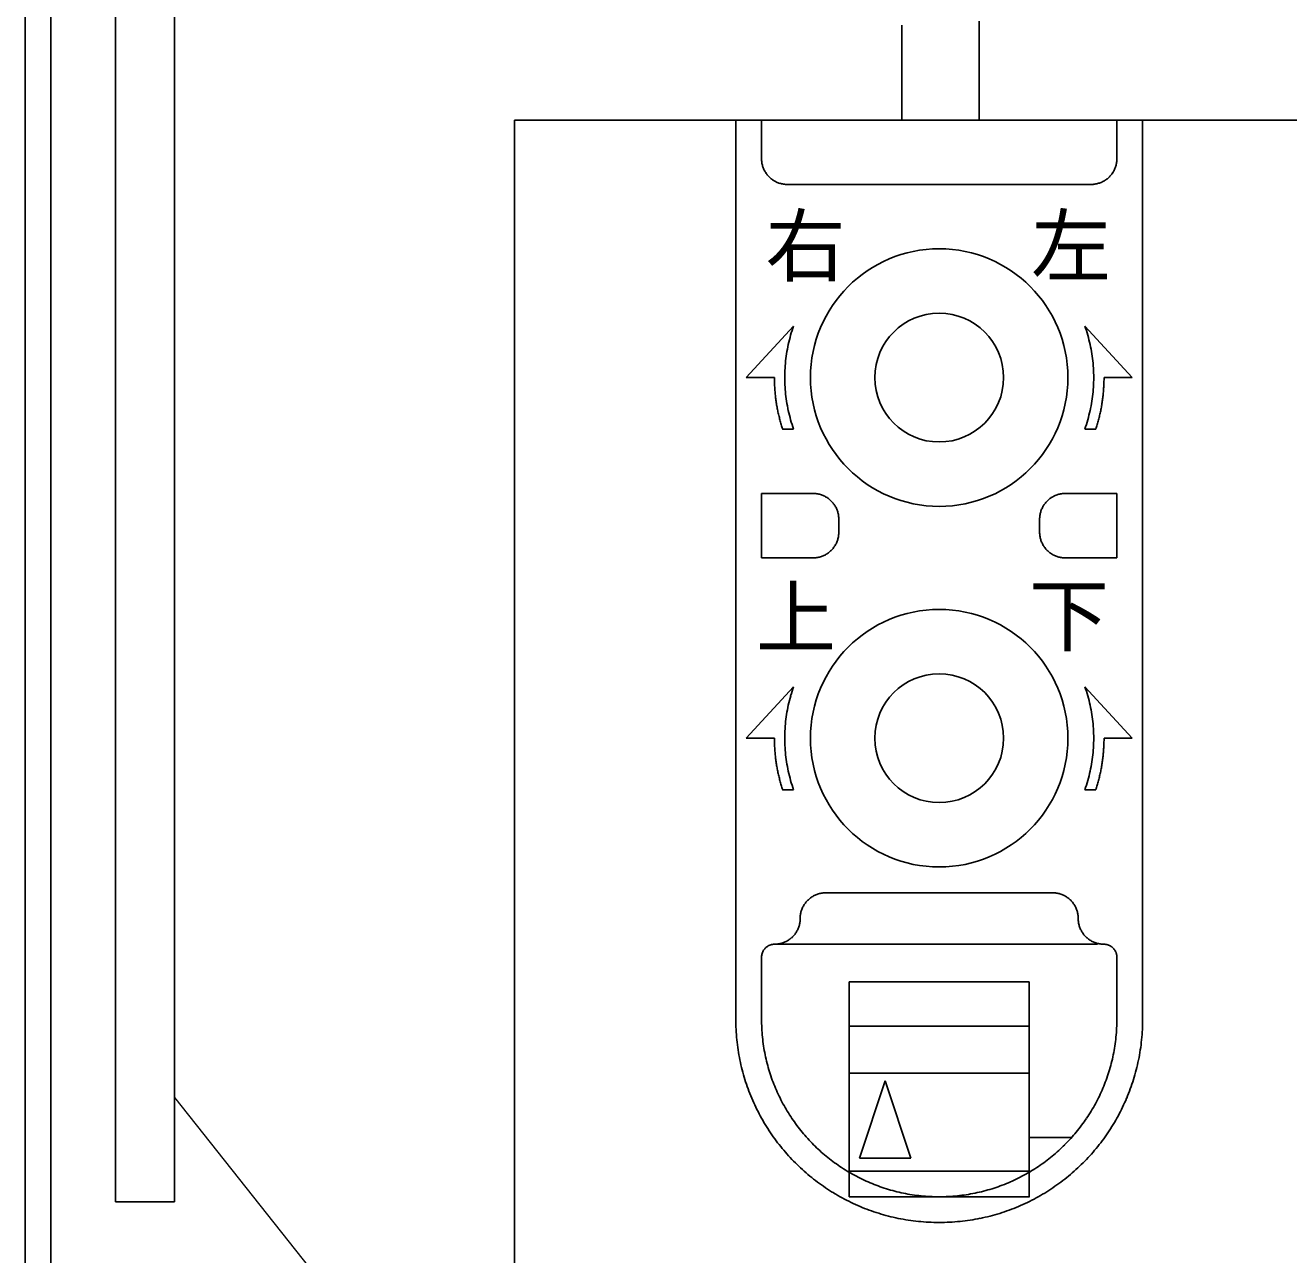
# Model space of a CAD drawing. Units: millimetres, scale not verified. Extents: x -800 to 800, y -560 to 560.
# Drawn here: x -464.79 to -415.73, y 340.15 to 387.88 of the extents above; entities that cross this region are included whole.
import ezdxf
from ezdxf.enums import TextEntityAlignment as Align

# ---------------------------------------------------------------- set-up
doc = ezdxf.new("R2010")
doc.units = ezdxf.units.MM
doc.header["$LTSCALE"] = 4
doc.layers.add('2-0', color=7, linetype='Continuous', lineweight=25)
doc.styles.add('ＭＳ ゴシック', font='')
doc.styles.get('ＭＳ ゴシック').set_extended_font_data('MS Gothic')

msp = doc.modelspace()

# ---------------------------------------------------------------- linework, layer by layer
at = {"layer": '2-0'}
for p, q in [((-464.794, 168.797), (-464.794, 413.703)), ((-463.795, 413.703), (-463.795, 168.797)), ((-461.295, 342.202), (-461.295, 392.202)), ((-458.996, 342.202), (-458.996, 389.905)), ((-430.749, 387.879), (-430.749, 384.202)), ((-427.751, 388.044), (-427.751, 384.202)), ((-445.796, 384.202), (-412.796, 384.202)), ((-445.796, 168.797), (-445.796, 384.202)), ((-437.201, 384.202), (-421.4, 384.202)), ((-437.201, 349.102), (-437.201, 384.202)), ((-436.2, 384.202), (-436.2, 382.704)), ((-422.401, 382.703), (-422.401, 384.201)), ((-421.4, 349.102), (-421.4, 384.202)), ((-435.201, 381.702), (-423.401, 381.702)), ((-436.8, 374.202), (-434.955, 376.203)), ((-421.801, 374.202), (-423.646, 376.203)), ((-436.8, 374.202), (-435.702, 374.202)), ((-421.801, 374.202), (-422.899, 374.202)), ((-435.381, 372.202), (-434.955, 372.202)), ((-423.22, 372.202), (-423.646, 372.202)), ((-436.2, 369.703), (-434.199, 369.703)), ((-436.2, 367.202), (-436.2, 369.702)), ((-424.399, 369.703), (-422.401, 369.703)), ((-422.401, 369.703), (-422.401, 367.203)), ((-433.2, 368.202), (-433.2, 368.701)), ((-425.4, 368.702), (-425.4, 368.202)), ((-436.2, 367.202), (-434.199, 367.202)), ((-424.399, 367.202), (-422.401, 367.202)), ((-436.8, 360.203), (-434.955, 362.203)), ((-421.801, 360.203), (-423.646, 362.203)), ((-436.8, 360.203), (-435.702, 360.203)), ((-421.801, 360.203), (-422.899, 360.203)), ((-435.381, 358.203), (-434.955, 358.203)), ((-423.22, 358.203), (-423.646, 358.203)), ((-433.699, 354.202), (-424.901, 354.202)), ((-435.701, 352.202), (-423.151, 352.202)), ((-436.2, 349.102), (-436.2, 351.702)), ((-422.401, 351.702), (-422.401, 349.102)), ((-425.801, 350.749), (-432.801, 350.749)), ((-432.8, 349.018), (-425.8, 349.018)), ((-425.801, 347.203), (-432.801, 347.203)), ((-431.399, 346.901), (-432.4, 343.899)), ((-430.4, 343.9), (-431.399, 346.902)), ((-425.801, 344.702), (-424.158, 344.702)), ((-432.4, 343.9), (-430.4, 343.9)), ((-432.8, 343.394), (-425.8, 343.394)), ((-458.996, 342.202), (-461.295, 342.202)), ((-432.8, 342.402), (-425.8, 342.402))]:
    msp.add_line(p, q, dxfattribs=at)
for points in [[(-432.8, 342.402), (-432.8, 343.394), (-432.8, 350.749)], [(-425.801, 350.749), (-425.801, 343.394), (-425.801, 342.402)]]:
    msp.add_lwpolyline(points, dxfattribs=at)
at = {"layer": '2-0', "color": 4, "lineweight": 9}
msp.add_lwpolyline([(-458.996, 346.25), (-439.365, 321.483), (-419.617, 321.483)], dxfattribs=at)
at = {"layer": '2-0'}
for centre, radius in [((-429.3, 374.202), 4.999), ((-429.301, 374.202), 2.5), ((-429.3, 360.203), 4.999), ((-429.301, 360.203), 2.5)]:
    msp.add_circle(centre, radius, dxfattribs=at)
for centre, radius, start, end in [((-435.187, 382.703), 1.013, 179.9838, 188.3789), ((-435.202, 382.701), 0.998, 188.3902, 196.6992), ((-435.204, 382.7), 0.996, 196.7055, 204.89), ((-435.2, 382.702), 1, 204.8919, 212.9561), ((-423.399, 382.703), 1, 326.946, 335.0179), ((-423.394, 382.701), 0.994, 335.0199, 343.2238), ((-423.394, 382.701), 0.995, 343.2304, 351.5698), ((-423.408, 382.703), 1.008, 351.5815, 0.0156), ((-435.196, 382.704), 1.004, 212.9548, 220.9361), ((-435.196, 382.705), 1.005, 220.9333, 228.89), ((-435.198, 382.702), 1.002, 228.8872, 236.884), ((-435.201, 382.697), 0.996, 236.883, 244.9765), ((-435.203, 382.692), 0.991, 244.9789, 253.2034), ((-423.399, 382.696), 0.994, 286.7762, 294.9801), ((-423.401, 382.701), 1, 294.9821, 303.054), ((-423.404, 382.706), 1.006, 303.0526, 311.0308), ((-423.406, 382.708), 1.008, 311.0277, 318.9723), ((-423.404, 382.707), 1.006, 318.9692, 326.9474), ((-435.203, 382.694), 0.992, 253.2104, 261.565), ((-435.201, 382.709), 1.007, 261.5771, 270.0171), ((-423.401, 382.71), 1.008, 269.9844, 278.4185), ((-423.399, 382.697), 0.995, 278.4302, 286.7696), ((-429.306, 374.201), 5.995, 160.4871, 164.0576), ((-429.295, 374.201), 5.995, 15.9424, 19.5129), ((-429.313, 374.202), 5.987, 167.6157, 171.1625), ((-429.311, 374.202), 5.989, 164.0579, 167.6156), ((-429.29, 374.202), 5.989, 12.3844, 15.9421), ((-429.288, 374.202), 5.987, 8.8375, 12.3843), ((-429.313, 374.203), 5.987, 171.1626, 174.701), ((-429.288, 374.203), 5.987, 5.299, 8.8374), ((-429.312, 374.202), 5.988, 174.701, 178.2343), ((-429.288, 374.202), 5.988, 1.7657, 5.299), ((-429.284, 374.202), 6.417, 179.9999, 181.6505), ((-429.29, 374.202), 6.41, 181.6504, 183.3019), ((-429.312, 374.202), 5.988, 178.2343, 181.7657), ((-429.312, 374.202), 5.988, 181.7657, 185.299), ((-429.288, 374.202), 5.988, 354.701, 358.2343), ((-429.289, 374.202), 5.988, 358.2343, 1.7657), ((-429.31, 374.202), 6.41, 356.6981, 358.3496), ((-429.316, 374.202), 6.417, 358.3496, 0.0001), ((-429.298, 374.202), 6.403, 183.3019, 184.9548), ((-429.305, 374.201), 6.396, 184.9548, 186.6097), ((-429.314, 374.2), 6.387, 186.6097, 188.2669), ((-429.313, 374.202), 5.987, 185.299, 188.8374), ((-429.288, 374.202), 5.987, 351.1626, 354.701), ((-429.287, 374.2), 6.387, 351.7331, 353.3903), ((-429.295, 374.201), 6.396, 353.3903, 355.0452), ((-429.303, 374.202), 6.403, 355.0452, 356.6981), ((-429.323, 374.199), 6.378, 188.2669, 189.9271), ((-429.333, 374.197), 6.368, 189.9271, 191.5906), ((-429.343, 374.195), 6.358, 191.5906, 193.2578), ((-429.313, 374.202), 5.987, 188.8375, 192.3843), ((-429.311, 374.203), 5.989, 192.3844, 195.9421), ((-429.29, 374.203), 5.989, 344.0578, 347.6156), ((-429.288, 374.202), 5.987, 347.6157, 351.1625), ((-429.258, 374.195), 6.358, 346.7422, 348.4094), ((-429.268, 374.197), 6.368, 348.4094, 350.0729), ((-429.277, 374.199), 6.378, 350.0729, 351.7331), ((-429.353, 374.193), 6.347, 193.2578, 194.9292), ((-429.363, 374.19), 6.337, 194.9292, 196.6052), ((-429.306, 374.204), 5.995, 195.9424, 199.5129), ((-429.295, 374.204), 5.995, 340.4871, 344.0576), ((-429.238, 374.19), 6.337, 343.3948, 345.0708), ((-429.248, 374.193), 6.347, 345.0708, 346.7422), ((-429.372, 374.187), 6.327, 196.6052, 198.2859), ((-429.229, 374.187), 6.327, 341.7141, 343.3948), ((-434.199, 368.697), 1.007, 81.5771, 90.0171), ((-434.197, 368.712), 0.992, 73.2104, 81.565), ((-434.197, 368.713), 0.991, 64.9789, 73.2034), ((-434.199, 368.708), 0.996, 56.883, 64.9765), ((-434.203, 368.703), 1.002, 48.8872, 56.884), ((-424.398, 368.704), 1.002, 123.1239, 131.1207), ((-424.402, 368.709), 0.996, 115.0314, 123.1249), ((-424.404, 368.714), 0.991, 106.8045, 115.029), ((-424.403, 368.712), 0.992, 98.4429, 106.7974), ((-424.401, 368.697), 1.007, 89.9908, 98.4307), ((-434.205, 368.701), 1.005, 40.9333, 48.89), ((-434.204, 368.701), 1.004, 32.9548, 40.9361), ((-434.2, 368.704), 1, 24.8919, 32.9561), ((-434.197, 368.705), 0.996, 16.7055, 24.89), ((-434.199, 368.705), 0.998, 8.3902, 16.6992), ((-424.402, 368.705), 0.998, 163.3087, 171.6177), ((-424.404, 368.706), 0.996, 155.1178, 163.3024), ((-424.4, 368.704), 1, 147.0518, 155.1159), ((-424.397, 368.702), 1.004, 139.0717, 147.053), ((-424.396, 368.701), 1.005, 131.1179, 139.0746), ((-434.213, 368.703), 1.013, 359.9838, 8.3789), ((-424.387, 368.703), 1.013, 171.629, 180.0241), ((-434.201, 368.201), 1.001, 343.3292, 351.6352), ((-434.22, 368.203), 1.019, 351.6468, 0.0188), ((-424.381, 368.204), 1.019, 179.989, 188.3611), ((-424.399, 368.201), 1.001, 188.3727, 196.6787), ((-434.202, 368.203), 1.002, 311.0551, 319.0338), ((-434.201, 368.202), 1.001, 319.0316, 327.0376), ((-434.198, 368.2), 0.998, 327.0371, 335.1228), ((-434.196, 368.199), 0.996, 335.1255, 343.3223), ((-424.404, 368.2), 0.996, 196.6856, 204.8824), ((-424.402, 368.201), 0.998, 204.885, 212.9708), ((-424.4, 368.203), 1.001, 212.9702, 220.9763), ((-424.399, 368.203), 1.002, 220.974, 228.9528), ((-434.199, 368.214), 1.012, 269.9821, 278.3849), ((-434.197, 368.197), 0.995, 278.3966, 286.7265), ((-434.196, 368.194), 0.991, 286.7334, 294.9474), ((-434.197, 368.197), 0.995, 294.95, 303.0466), ((-434.2, 368.201), 0.999, 303.046, 311.0573), ((-424.401, 368.201), 0.999, 228.9505, 236.9618), ((-424.403, 368.197), 0.995, 236.9612, 245.0579), ((-424.405, 368.194), 0.991, 245.0605, 253.2745), ((-424.404, 368.198), 0.995, 253.2814, 261.6113), ((-424.401, 368.215), 1.012, 261.623, 270.0258), ((-429.336, 360.207), 5.963, 160.4564, 164.0411), ((-429.264, 360.207), 5.963, 15.9589, 19.5436), ((-429.331, 360.206), 5.968, 164.0413, 167.6086), ((-429.269, 360.206), 5.968, 12.3914, 15.9587), ((-429.324, 360.205), 5.976, 167.6086, 171.161), ((-429.276, 360.205), 5.976, 8.839, 12.3914), ((-429.311, 360.203), 5.989, 174.7018, 178.2351), ((-429.317, 360.203), 5.983, 171.161, 174.7019), ((-429.284, 360.203), 5.983, 5.2981, 8.839), ((-429.29, 360.203), 5.989, 1.7649, 5.2982), ((-429.284, 360.203), 6.417, 179.9999, 181.6505), ((-429.307, 360.203), 5.993, 178.235, 181.765), ((-429.293, 360.203), 5.993, 358.235, 1.765), ((-429.316, 360.203), 6.417, 358.3496, 0.0001), ((-429.29, 360.203), 6.41, 181.6504, 183.3019), ((-429.298, 360.202), 6.403, 183.3019, 184.9548), ((-429.306, 360.203), 5.994, 181.7649, 185.2961), ((-429.295, 360.203), 5.994, 354.7039, 358.2351), ((-429.303, 360.202), 6.403, 355.0452, 356.6981), ((-429.31, 360.203), 6.41, 356.6981, 358.3496), ((-429.305, 360.202), 6.396, 184.9548, 186.6097), ((-429.314, 360.201), 6.387, 186.6097, 188.2669), ((-429.323, 360.199), 6.378, 188.2669, 189.9271), ((-429.306, 360.203), 5.994, 185.296, 188.8327), ((-429.308, 360.202), 5.991, 188.8327, 192.3788), ((-429.292, 360.202), 5.991, 347.6212, 351.1673), ((-429.294, 360.203), 5.994, 351.1673, 354.704), ((-429.277, 360.199), 6.378, 350.0729, 351.7331), ((-429.287, 360.201), 6.387, 351.7331, 353.3903), ((-429.295, 360.202), 6.396, 353.3903, 355.0452), ((-429.333, 360.198), 6.368, 189.9271, 191.5906), ((-429.343, 360.196), 6.358, 191.5906, 193.2578), ((-429.353, 360.193), 6.347, 193.2578, 194.9292), ((-429.311, 360.202), 5.989, 192.3788, 195.9378), ((-429.29, 360.202), 5.989, 344.0621, 347.6212), ((-429.248, 360.193), 6.347, 345.0708, 346.7422), ((-429.258, 360.196), 6.358, 346.7422, 348.4094), ((-429.268, 360.198), 6.368, 348.4094, 350.0729), ((-429.363, 360.191), 6.337, 194.9292, 196.6052), ((-429.372, 360.188), 6.327, 196.6052, 198.2859), ((-429.311, 360.202), 5.989, 195.938, 199.5126), ((-429.289, 360.202), 5.989, 340.4874, 344.062), ((-429.229, 360.188), 6.327, 341.7141, 343.3948), ((-429.238, 360.191), 6.337, 343.3948, 345.0708), ((-433.7, 353.2), 1.002, 138.8872, 146.884), ((-433.698, 353.197), 1.005, 130.9333, 138.89), ((-433.698, 353.198), 1.004, 122.9548, 130.9361), ((-433.7, 353.202), 1, 114.8919, 122.9561), ((-433.702, 353.205), 0.996, 106.7055, 114.89), ((-433.702, 353.203), 0.998, 98.3902, 106.6992), ((-433.7, 353.189), 1.013, 89.9838, 98.3789), ((-424.901, 353.189), 1.013, 81.6211, 90.0162), ((-424.899, 353.203), 0.998, 73.3008, 81.6098), ((-424.898, 353.205), 0.996, 65.11, 73.2945), ((-424.9, 353.202), 1, 57.0439, 65.1081), ((-424.902, 353.198), 1.004, 49.0639, 57.0452), ((-424.903, 353.197), 1.005, 41.11, 49.0667), ((-424.9, 353.2), 1.002, 33.116, 41.1128), ((-433.693, 353.203), 1.007, 171.5771, 180.0171), ((-433.709, 353.205), 0.992, 163.2104, 171.565), ((-433.71, 353.205), 0.991, 154.9789, 163.2034), ((-433.705, 353.203), 0.996, 146.883, 154.9765), ((-424.895, 353.203), 0.996, 25.0235, 33.117), ((-424.891, 353.205), 0.991, 16.7966, 25.0211), ((-424.892, 353.205), 0.992, 8.435, 16.7896), ((-424.907, 353.203), 1.007, 359.9829, 8.4229), ((-435.695, 353.201), 0.995, 335.0935, 343.2869), ((-435.697, 353.201), 0.998, 343.2934, 351.6082), ((-435.712, 353.204), 1.013, 351.6195, 0.0165), ((-422.888, 353.204), 1.013, 179.9835, 188.3805), ((-422.903, 353.201), 0.998, 188.3918, 196.7066), ((-422.906, 353.201), 0.995, 196.7131, 204.9066), ((-435.699, 353.2), 0.998, 294.9673, 303.0609), ((-435.702, 353.204), 1.002, 303.0602, 311.0631), ((-435.703, 353.206), 1.005, 311.0606, 319.0272), ((-435.702, 353.205), 1.003, 319.0246, 327.0173), ((-435.698, 353.203), 0.999, 327.0162, 335.0914), ((-422.902, 353.203), 0.999, 204.9086, 212.9838), ((-422.898, 353.205), 1.003, 212.9827, 220.9754), ((-422.897, 353.206), 1.005, 220.9728, 228.9394), ((-422.899, 353.204), 1.002, 228.9369, 236.9398), ((-422.902, 353.2), 0.998, 236.9391, 245.0327), ((-435.703, 351.703), 0.497, 163.2346, 171.5636), ((-435.702, 351.703), 0.497, 155.0454, 163.2286), ((-435.699, 351.701), 0.501, 146.998, 155.0442), ((-435.697, 351.7), 0.504, 139.0471, 147), ((-435.696, 351.699), 0.505, 131.126, 139.0508), ((-435.697, 351.701), 0.503, 123.1612, 131.1296), ((-435.7, 351.704), 0.499, 115.0876, 123.163), ((-435.701, 351.708), 0.495, 106.8627, 115.0858), ((-435.702, 351.709), 0.494, 98.4814, 106.8561), ((-435.701, 351.703), 0.499, 89.9855, 98.4693), ((-435.701, 353.217), 1.014, 269.9817, 278.3927), ((-435.698, 353.2), 0.997, 278.4047, 286.7412), ((-435.697, 353.197), 0.994, 286.7483, 294.9646), ((-422.903, 353.197), 0.994, 245.0354, 253.2517), ((-422.902, 353.2), 0.997, 253.2588, 261.5953), ((-422.9, 353.217), 1.014, 261.6073, 270.0183), ((-422.9, 351.703), 0.499, 81.5307, 90.0145), ((-422.899, 351.709), 0.494, 73.1439, 81.5186), ((-422.899, 351.708), 0.495, 64.9142, 73.1373), ((-422.901, 351.704), 0.499, 56.837, 64.9124), ((-422.903, 351.701), 0.503, 48.8704, 56.8388), ((-422.904, 351.699), 0.505, 40.9492, 48.874), ((-422.904, 351.7), 0.504, 33, 40.9529), ((-422.901, 351.701), 0.501, 24.9558, 33.002), ((-422.898, 351.703), 0.497, 16.7714, 24.9546), ((-422.897, 351.703), 0.497, 8.4364, 16.7654), ((-435.698, 351.702), 0.502, 171.5749, 180.0136), ((-422.903, 351.702), 0.502, 359.9864, 8.4251), ((-429.175, 349.302), 8.026, 179.9975, 182.9004), ((-429.246, 349.299), 7.955, 182.901, 185.7989), ((-429.186, 349.302), 7.014, 179.9975, 182.8992), ((-429.248, 349.299), 6.952, 182.8998, 185.7963), ((-429.353, 349.3), 6.952, 354.2036, 357.1002), ((-429.415, 349.303), 7.014, 357.1008, 0.0024), ((-429.358, 349.299), 7.958, 354.2017, 357.0994), ((-429.43, 349.302), 8.031, 357.1, 0.0025), ((-429.298, 349.294), 7.903, 185.7995, 188.6888), ((-429.293, 349.295), 6.907, 185.7968, 188.6848), ((-429.308, 349.296), 6.907, 351.315, 354.2031), ((-429.305, 349.293), 7.905, 351.3117, 354.2011), ((-429.333, 349.288), 7.868, 188.6892, 191.5671), ((-429.323, 349.29), 6.876, 188.6853, 191.5618), ((-429.341, 349.286), 6.858, 191.5622, 194.4251), ((-429.259, 349.288), 6.858, 345.5745, 348.4375), ((-429.277, 349.291), 6.876, 348.4379, 351.3146), ((-429.269, 349.288), 7.869, 348.433, 351.3112), ((-429.353, 349.284), 7.847, 191.5675, 194.4318), ((-429.349, 349.285), 6.85, 194.4254, 197.2731), ((-429.251, 349.286), 6.849, 342.7263, 345.5742), ((-429.248, 349.284), 7.847, 345.5678, 348.4326), ((-429.362, 349.282), 7.838, 194.4321, 197.2811), ((-429.362, 349.282), 7.838, 197.2814, 200.1142), ((-429.349, 349.285), 6.85, 197.2733, 200.1049), ((-429.342, 349.287), 6.857, 200.1051, 202.9203), ((-429.258, 349.288), 6.856, 337.0787, 339.8941), ((-429.252, 349.286), 6.85, 339.8943, 342.7261), ((-429.238, 349.281), 7.837, 339.8837, 342.7174), ((-429.238, 349.281), 7.837, 342.7177, 345.5675), ((-429.355, 349.285), 7.846, 200.1144, 202.9308), ((-429.332, 349.291), 6.868, 202.9204, 205.7195), ((-429.268, 349.292), 6.867, 334.2792, 337.0786), ((-429.244, 349.284), 7.844, 337.0661, 339.8835), ((-429.343, 349.29), 7.858, 202.9309, 205.7312), ((-429.32, 349.297), 6.881, 205.7196, 208.5035), ((-429.307, 349.304), 6.896, 208.5035, 211.2734), ((-429.293, 349.305), 6.896, 328.7248, 331.495), ((-429.28, 349.298), 6.881, 331.495, 334.2791), ((-429.256, 349.288), 7.856, 334.2647, 337.066), ((-429.328, 349.297), 7.875, 205.7312, 208.5161), ((-429.313, 349.305), 7.892, 208.5161, 211.2869), ((-429.294, 349.312), 6.911, 211.2734, 214.0311), ((-429.283, 349.319), 6.924, 214.031, 216.7785), ((-429.317, 349.32), 6.924, 323.2191, 325.9669), ((-429.306, 349.313), 6.91, 325.9668, 328.7248), ((-429.285, 349.303), 7.889, 328.7067, 331.4786), ((-429.27, 349.295), 7.872, 331.4786, 334.2646), ((-429.298, 349.314), 7.909, 211.2869, 214.0454), ((-429.275, 349.326), 6.935, 216.7784, 219.5181), ((-429.325, 349.327), 6.934, 320.4792, 323.2192), ((-429.3, 349.312), 7.906, 325.9471, 328.7067), ((-429.285, 349.323), 7.925, 214.0453, 216.7935), ((-429.275, 349.33), 7.938, 216.7934, 219.5336), ((-429.269, 349.33), 6.942, 219.518, 222.2524), ((-429.267, 349.333), 6.946, 222.2522, 224.984), ((-429.334, 349.334), 6.945, 315.0128, 317.7448), ((-429.331, 349.331), 6.942, 317.7447, 320.4794), ((-429.323, 349.329), 7.935, 320.4569, 323.1981), ((-429.313, 349.321), 7.922, 323.1979, 325.9472), ((-429.268, 349.336), 7.947, 219.5334, 222.2682), ((-429.265, 349.339), 7.951, 222.2681, 225.0001), ((-429.267, 349.332), 6.945, 224.9839, 227.7158), ((-429.27, 349.329), 6.941, 227.7157, 230.4505), ((-429.275, 349.322), 6.932, 230.4504, 233.1909), ((-429.325, 349.324), 6.932, 306.8053, 309.5459), ((-429.33, 349.33), 6.941, 309.5458, 312.2809), ((-429.333, 349.333), 6.945, 312.2807, 315.0129), ((-429.334, 349.338), 7.949, 314.9887, 317.7215), ((-429.33, 349.334), 7.944, 317.7213, 320.457), ((-429.265, 349.339), 7.951, 224.9999, 227.7319), ((-429.282, 349.313), 6.92, 233.1908, 235.9394), ((-429.29, 349.301), 6.906, 235.9393, 238.6984), ((-429.311, 349.303), 6.907, 301.2976, 304.0567), ((-429.318, 349.315), 6.921, 304.0567, 306.8054), ((-429.334, 349.338), 7.949, 312.2562, 314.9889), ((-429.268, 349.336), 7.947, 227.7318, 230.4666), ((-429.274, 349.329), 7.938, 230.4664, 233.2066), ((-429.298, 349.288), 6.891, 238.6983, 241.4699), ((-429.306, 349.274), 6.875, 241.4699, 244.2557), ((-429.312, 349.261), 6.861, 244.2558, 247.057), ((-429.289, 349.264), 6.862, 292.939, 295.7402), ((-429.295, 349.276), 6.876, 295.7403, 298.526), ((-429.303, 349.29), 6.892, 298.526, 301.2976), ((-429.326, 349.328), 7.937, 306.7808, 309.5212), ((-429.331, 349.335), 7.945, 309.5211, 312.2563), ((-429.281, 349.319), 7.925, 233.2065, 235.9547), ((-429.29, 349.306), 7.909, 235.9546, 238.7131), ((-429.299, 349.291), 7.892, 238.7131, 241.4839), ((-429.317, 349.25), 6.849, 247.0572, 249.8747), ((-429.319, 349.244), 6.842, 249.8749, 252.7091), ((-429.319, 349.243), 6.841, 252.7093, 255.5598), ((-429.317, 349.251), 6.849, 255.5601, 258.4258), ((-429.314, 349.268), 6.867, 258.4262, 261.3057), ((-429.288, 349.272), 6.87, 278.6921, 281.5711), ((-429.284, 349.254), 6.851, 281.5715, 284.4368), ((-429.282, 349.246), 6.843, 284.4371, 287.2872), ((-429.282, 349.247), 6.844, 287.2874, 290.1213), ((-429.285, 349.253), 6.851, 290.1215, 292.9389), ((-429.301, 349.292), 7.893, 298.5037, 301.2743), ((-429.31, 349.306), 7.91, 301.2742, 304.0326), ((-429.318, 349.319), 7.924, 304.0326, 306.7808), ((-429.307, 349.276), 7.875, 241.4839, 244.2688), ((-429.314, 349.261), 7.858, 244.2688, 247.0691), ((-429.319, 349.249), 7.846, 247.0692, 249.8856), ((-429.309, 349.299), 6.898, 261.3062, 264.1972), ((-429.305, 349.344), 6.943, 264.1977, 267.0972), ((-429.302, 349.406), 7.005, 267.0978, 270.0025), ((-429.3, 349.411), 7.009, 269.9975, 272.9013), ((-429.297, 349.348), 6.946, 272.9019, 275.8008), ((-429.292, 349.303), 6.901, 275.8013, 278.6917), ((-429.282, 349.252), 7.848, 290.104, 292.9195), ((-429.287, 349.263), 7.861, 292.9196, 295.7192), ((-429.293, 349.277), 7.876, 295.7193, 298.5037), ((-429.322, 349.242), 7.838, 249.8858, 252.7186), ((-429.322, 349.242), 7.838, 252.7189, 255.5679), ((-429.32, 349.251), 7.847, 255.5682, 258.4325), ((-429.316, 349.271), 7.868, 258.4329, 261.3108), ((-429.286, 349.276), 7.872, 278.684, 281.5604), ((-429.282, 349.255), 7.851, 281.5608, 284.4236), ((-429.279, 349.245), 7.841, 284.4239, 287.2717), ((-429.279, 349.245), 7.841, 287.272, 290.1038), ((-429.31, 349.306), 7.903, 261.3112, 264.2006), ((-429.305, 349.358), 7.955, 264.2011, 267.099), ((-429.302, 349.429), 8.026, 267.0996, 270.0025), ((-429.3, 349.434), 8.031, 269.9975, 272.8986), ((-429.296, 349.363), 7.96, 272.8992, 275.7953), ((-429.291, 349.311), 7.908, 275.7959, 278.6836)]:
    msp.add_arc(centre, radius, start, end, dxfattribs=at)

# ---------------------------------------------------------------- texts
at = {"layer": '2-0', "style": 'ＭＳ ゴシック'}
for s, p in [('右', (-436.048, 377.489)), ('左', (-425.735, 377.489)), ('上', (-436.419, 363.061)), ('下', (-425.819, 363.141))]:
    msp.add_text(s, height=2.284, dxfattribs=at).set_placement(p, align=Align.BOTTOM_LEFT)

doc.saveas('drawing.dxf')
